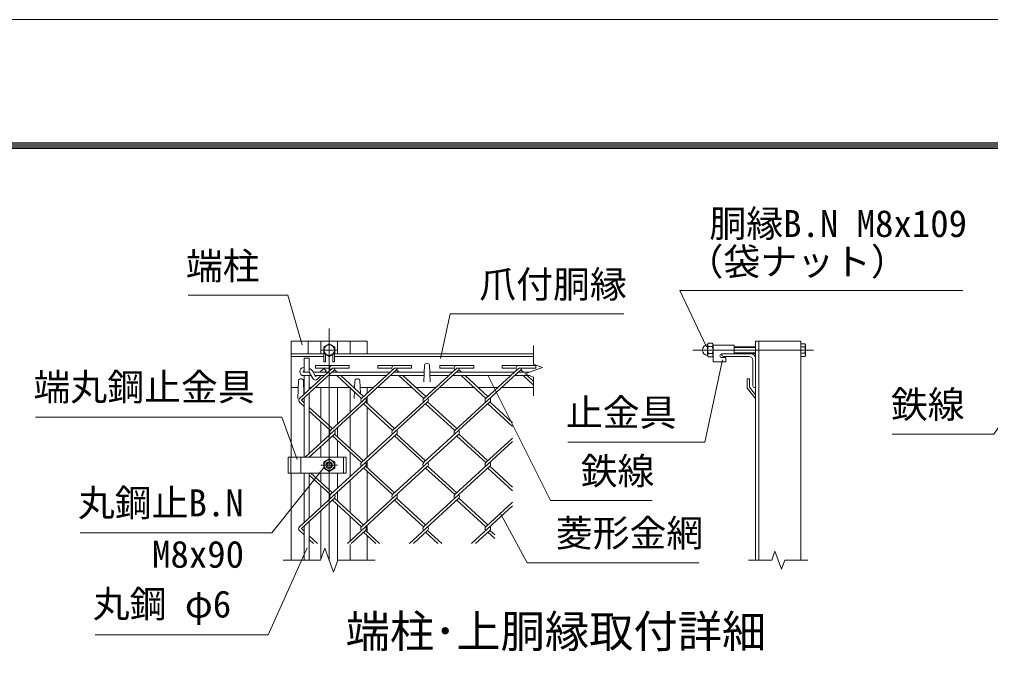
# Model space of a CAD drawing. Units: millimetres, scale not verified. Extents: x -12600 to 12600, y -8910 to 8910.
# Drawn here: x 501 to 5686, y 5468 to 8910 of the extents above; entities that cross this region are included whole.
import ezdxf
from ezdxf.enums import TextEntityAlignment as Align

# ---------------------------------------------------------------- set-up
doc = ezdxf.new("R2010")
doc.units = ezdxf.units.MM
doc.header["$LTSCALE"] = 60
doc.linetypes.add('DASHED', pattern=[7.5, 6, -1.5])
doc.linetypes.add('USER1', pattern=[50.8, 31.75, -6.35, 6.35, -6.35])
doc.layers.add('0-0_D-TTL-TXT', color=7, linetype='Continuous')
for name, color, linetype, lineweight in [('0-1_D-BMK', 2, 'USER1', 13), ('0-4_D-STR1', 1, 'Continuous', 18), ('0-6_D-STR3', 3, 'Continuous', 13), ('0-7_D-STR-DIM', 7, 'Continuous', 9), ('0-9_D-STR-TXT', 7, 'Continuous', 9), ('0-A_D-STR2', 7, 'Continuous', 9), ('0-B_D-TTL', 7, 'Continuous', 9)]:
    doc.layers.add(name, color=color, linetype=linetype, lineweight=lineweight)
doc.styles.add('ＭＳ ゴシック', font='')
doc.styles.get('ＭＳ ゴシック').set_extended_font_data('MS Gothic')

msp = doc.modelspace()

# ---------------------------------------------------------------- linework, layer by layer
at = {"layer": '0-1_D-BMK'}
for p, q in [((2154.94, 7257.96), (2154.94, 6020.46)), ((2199.94, 7143.21), (2109.94, 7143.21)), ((4096.6, 7143.21), (4741.16, 7143.21)), ((2199.94, 6528.41), (2109.94, 6528.41))]:
    msp.add_line(p, q, dxfattribs=at)
at = {"layer": '0-4_D-STR1'}
for p, q in [((1952.44, 6571.16), (1952.44, 7190.46)), ((1952.44, 7190.46), (2357.44, 7190.46)), ((2042.44, 7122.96), (2042.44, 7190.46)), ((2109.94, 7190.46), (2109.94, 7122.96)), ((2199.94, 7190.46), (2199.94, 7122.96)), ((2267.44, 7122.96), (2267.44, 7190.46)), ((2357.44, 7122.96), (2357.44, 7190.46)), ((4448.66, 6020.46), (4448.66, 7190.46)), ((4673.66, 6020.46), (4673.66, 7190.46)), ((1952.44, 7122.96), (2126.81, 7122.96)), ((1952.44, 7109.46), (2126.81, 7109.46)), ((2183.06, 7122.96), (3246.49, 7122.96)), ((2183.06, 7109.46), (3246.49, 7109.46)), ((4250.66, 7122.96), (4408.16, 7122.96)), ((4250.66, 7118.46), (4250.66, 7122.96)), ((4259.66, 7109.46), (4396.91, 7109.46)), ((2663.12, 7063.88), (2659.96, 6973.32)), ((2690.12, 7063.88), (2693.28, 6973.32)), ((4417.16, 7089.21), (4417.16, 6951.96)), ((4430.66, 7100.46), (4430.66, 6942.96)), ((1990.69, 6980.66), (1987.31, 6883.91)), ((2017.69, 6980.66), (2020.24, 6907.46)), ((2292.19, 6980.66), (2290.72, 6938.58)), ((2319.19, 6980.66), (2321.64, 6910.24)), ((4385.66, 6989.66), (4385.66, 6940.16)), ((4399.16, 6989.66), (4385.66, 6989.66)), ((4399.16, 6989.66), (4399.16, 6945.21)), ((1954.16, 6942.96), (1989.37, 6942.96)), ((2019, 6942.96), (2021.56, 6942.96)), ((2048.56, 6942.96), (2058.98, 6942.96)), ((2080.29, 6942.96), (2264.68, 6942.96)), ((2109.94, 6942.96), (2109.94, 6780.73)), ((2199.94, 6942.96), (2199.94, 6749.06)), ((2267.44, 6810.92), (2267.44, 6940.38)), ((2285.94, 6942.96), (2290.87, 6942.96)), ((2290.06, 6919.7), (2288.81, 6883.91)), ((2320.5, 6942.96), (2390.75, 6942.96)), ((2357.44, 6912.43), (2357.44, 6942.96)), ((2596.4, 6942.96), (2411.54, 6942.96)), ((2722.53, 6942.96), (2617.71, 6942.96)), ((2928.17, 6942.96), (2743.31, 6942.96)), ((3054.3, 6942.96), (2949.49, 6942.96)), ((3246.49, 6942.96), (3075.62, 6942.96)), ((4385.66, 6940.16), (4430.66, 6883.91)), ((4399.16, 6945.21), (4430.66, 6904.49)), ((4426.16, 6942.96), (4430.66, 6942.96)), ((4430.66, 6904.49), (4430.66, 6883.91)), ((2020.9, 6888.53), (2021.06, 6883.91)), ((2322.35, 6890.11), (2322.56, 6883.91)), ((2357.44, 6857.91), (2357.44, 6893.39)), ((2357.44, 6569.84), (2357.44, 6838.43)), ((2109.94, 6761.2), (2109.94, 6647.06)), ((2267.44, 6616.88), (2267.44, 6791.38)), ((2199.94, 6729.53), (2199.94, 6678.73)), ((2199.94, 6659.2), (2199.94, 6571.16)), ((2109.94, 6627.53), (2109.94, 6571.16)), ((2267.44, 6467.84), (2267.44, 6597.35)), ((2357.44, 6514.88), (2357.44, 6550.31)), ((1952.44, 6020.46), (1952.44, 6485.66)), ((2109.94, 6485.66), (2109.94, 6437.66)), ((2199.94, 6485.66), (2199.94, 6405.99)), ((2357.44, 6226.76), (2357.44, 6495.35)), ((2267.44, 6273.8), (2267.44, 6448.31)), ((2109.94, 6418.13), (2109.94, 6303.98)), ((2199.94, 6386.45), (2199.94, 6335.66)), ((2109.94, 6284.45), (2109.94, 6023.68)), ((2199.94, 6316.12), (2199.94, 6017.23)), ((2267.44, 6124.76), (2267.44, 6254.27)), ((2357.44, 6171.8), (2357.44, 6207.23)), ((2357.44, 6020.46), (2357.44, 6152.27)), ((2267.44, 6020.46), (2267.44, 6105.23))]:
    msp.add_line(p, q, dxfattribs=at)
msp.add_lwpolyline([(4430.66, 6020.46), (4430.66, 7190.46), (4673.66, 7190.46)], dxfattribs=at)
for centre, radius, start, end in [((4259.66, 7118.46), 9, 180, 270), ((4396.91, 7089.21), 20.25, 0, 90), ((4408.16, 7100.46), 22.5, 0, 90), ((2676.62, 7058.25), 14.62, 22.61986, 157.38014), ((2004.19, 6975.04), 14.62, 22.61986, 157.38014), ((2305.69, 6975.04), 14.62, 22.61986, 157.38014), ((4426.16, 6951.96), 9, 180, 270)]:
    msp.add_arc(centre, radius, start, end, dxfattribs=at)
at = {"layer": '0-6_D-STR3'}
for p, q in [((4175.28, 7171.26), (4175.28, 7115.7)), ((4175.28, 7171.26), (4175.28, 7115.7)), ((4200.03, 7179.66), (4179.78, 7179.66)), ((4179.78, 7161.43), (4200.03, 7161.43)), ((4204.53, 7171.26), (4204.53, 7115.7)), ((4204.53, 7171.26), (4204.53, 7115.7)), ((4204.53, 7170.21), (4317.03, 7170.21)), ((4204.53, 7170.21), (4204.53, 7080.21)), ((4317.03, 7170.21), (4317.03, 7122.96)), ((4430.66, 7161.21), (4317.03, 7161.21)), ((4430.66, 7157.83), (4317.03, 7157.83)), ((4673.66, 7176.98), (4694.37, 7176.98)), ((4673.66, 7176.98), (4673.66, 7109.43)), ((4673.66, 7160.1), (4694.37, 7160.1)), ((4697.51, 7171.56), (4694.37, 7176.98)), ((4697.51, 7171.56), (4697.51, 7114.86)), ((2126.81, 7125.67), (2126.81, 7080.21)), ((2135.81, 7120.48), (2135.81, 7080.21)), ((2174.06, 7120.48), (2174.06, 7080.21)), ((2183.06, 7125.67), (2183.06, 7080.21)), ((4179.78, 7124.98), (4200.03, 7124.98)), ((4200.03, 7106.76), (4179.78, 7106.76)), ((4250.66, 7122.96), (4317.03, 7122.96)), ((4430.66, 7128.58), (4317.03, 7128.58)), ((4430.66, 7125.21), (4317.03, 7125.21)), ((4673.66, 7126.32), (4694.37, 7126.32)), ((4673.66, 7109.43), (4694.37, 7109.43)), ((4697.51, 7114.86), (4694.37, 7109.43)), ((2021.56, 7100.46), (2021.56, 7024.5)), ((2021.56, 7100.46), (2048.56, 7100.46)), ((2048.56, 7100.46), (2048.56, 7024.5)), ((2126.81, 7080.21), (2135.81, 7080.21)), ((2174.06, 7080.21), (2183.06, 7080.21)), ((4204.53, 7080.21), (4272.03, 7080.21)), ((4250.66, 7102.71), (4272.03, 7102.71)), ((4272.03, 7102.71), (4272.03, 7080.21)), ((2019.31, 7049.25), (2021.56, 7049.25)), ((2019.31, 7031.25), (2021.56, 7031.25)), ((2019.31, 7024.5), (2048.56, 7024.5)), ((2019.31, 7006.5), (2058.91, 7006.5)), ((2021.56, 7006.5), (2021.56, 6908.67)), ((2048.56, 7024.5), (2068.05, 6990.62)), ((2048.56, 7006.5), (2048.56, 6933.41)), ((2066.77, 7028.95), (2082.2, 7002.11)), ((2069.33, 7024.5), (2147.97, 7024.5)), ((2079.68, 7006.5), (2128.33, 7006.5)), ((2082.2, 7002.11), (2086.7, 7006.5)), ((2092.71, 6987.21), (2112.46, 7006.5)), ((2105.12, 7024.5), (2125.49, 7044.4)), ((2149.64, 7006.5), (2460.1, 7006.5)), ((2169.29, 7024.5), (2479.75, 7024.5)), ((2480.88, 7006.5), (2661.12, 7006.5)), ((2500.53, 7024.5), (2661.74, 7024.5)), ((2691.49, 7024.5), (2811.52, 7024.5)), ((2692.12, 7006.5), (2791.88, 7006.5)), ((2812.66, 7006.5), (3123.65, 7006.5)), ((2832.3, 7024.5), (3143.3, 7024.5)), ((3144.97, 7006.5), (3224.03, 7006.5)), ((3164.61, 7024.5), (3223.27, 7024.5)), ((2048.56, 6913.88), (2048.56, 6590.82)), ((2021.56, 6889.14), (2021.56, 6571.16)), ((1935.53, 6571.16), (2244.94, 6571.16)), ((1935.53, 6571.16), (1935.53, 6485.66)), ((2048.56, 6571.29), (2048.56, 6571.16)), ((2154.94, 6562.19), (2125.69, 6545.3)), ((2125.69, 6545.3), (2125.69, 6511.53)), ((2184.19, 6545.3), (2154.94, 6562.19)), ((2184.19, 6511.53), (2184.19, 6545.3)), ((2244.94, 6571.16), (2244.94, 6485.66)), ((1935.53, 6485.66), (2244.94, 6485.66)), ((2021.56, 6485.66), (2021.56, 6223)), ((2048.56, 6485.66), (2048.56, 6247.74)), ((2125.69, 6511.53), (2154.94, 6494.64)), ((2154.94, 6494.64), (2184.19, 6511.53)), ((2048.56, 6228.21), (2048.56, 6020.46)), ((2021.56, 6203.47), (2021.56, 6020.46))]:
    msp.add_line(p, q, dxfattribs=at)
at = {"layer": '0-6_D-STR3', "linetype": 'DASHED'}
for p, q in [((1949.93, 6571.16), (1949.93, 6485.66)), ((2003.03, 6571.16), (2003.03, 6485.66)), ((2230.54, 6571.16), (2230.54, 6485.66))]:
    msp.add_line(p, q, dxfattribs=at)
at = {"layer": '0-6_D-STR3'}
msp.add_lwpolyline([(2184.19, 7160.1), (2154.94, 7176.98), (2125.69, 7160.1), (2125.69, 7126.32), (2154.94, 7109.43), (2184.19, 7126.32)], close=True, dxfattribs=at)
msp.add_lwpolyline([(2130.88, 7024.5), (2138.07, 7031.53), (2125.49, 7044.4)], dxfattribs=at)
for centre, radius in [((2154.94, 7143.21), 28.12), ((2154.94, 6528.41), 28.12), ((2154.94, 6528.41), 18), ((2154.94, 6528.41), 12.6)]:
    msp.add_circle(centre, radius, dxfattribs=at)
for centre, radius, start, end in [((4177.53, 7143.21), 29.25, 97.16806, 262.83194), ((4173.6, 7174.46), 2.25, 277.16806, 350.16084), ((4186.7, 7170.55), 11.44, 127.21089, 232.78911), ((4214.44, 7143.21), 39.16, 152.26063, 207.73937), ((4193.11, 7170.55), 11.44, 307.21089, 52.78911), ((4165.38, 7143.21), 39.16, 332.26063, 27.73937), ((4682.04, 7168.54), 14.95, 325.61585, 34.38415), ((4641.1, 7143.21), 55.89, 342.4121, 17.5879), ((4173.6, 7111.95), 2.25, 16.57981, 82.83194), ((4186.75, 7115.87), 11.47, 127.42505, 232.57495), ((4193.06, 7115.87), 11.47, 307.42505, 52.57495), ((4250.66, 7112.83), 10.12, 90, 270), ((4682.04, 7117.88), 14.95, 325.61585, 34.38415), ((2019.31, 7027.88), 21.38, 90, 270), ((2019.31, 7027.88), 3.38, 90, 270), ((2031.66, 7008.75), 40.5, 29.90854, 65.34129), ((2081.7, 6998.48), 15.75, 209.90854, 314.33561)]:
    msp.add_arc(centre, radius, start, end, dxfattribs=at)
at = {"layer": '0-7_D-STR-DIM'}
for p, q in [((3246.49, 7167.96), (3246.49, 7067.59)), ((3246.49, 6998.33), (3246.49, 6897.96)), ((2108.76, 6020.46), (2131.85, 6083.89)), ((2131.85, 6083.89), (2178.02, 5957.03)), ((4534.84, 6068.03), (4517.53, 6020.46)), ((4569.47, 5972.89), (4534.84, 6068.03)), ((2108.76, 6020.46), (1909.69, 6020.46)), ((2178.02, 5957.03), (2201.11, 6020.46)), ((2400.19, 6020.46), (2201.11, 6020.46)), ((4393.53, 6020.46), (4517.53, 6020.46)), ((4586.79, 6020.46), (4569.47, 5972.89)), ((4586.79, 6020.46), (4710.78, 6020.46))]:
    msp.add_line(p, q, dxfattribs=at)
msp.add_lwpolyline([(3246.49, 6998.33), (3198.92, 7015.64), (3294.07, 7050.27), (3246.49, 7067.59)], dxfattribs=at)
at = {"layer": '0-9_D-STR-TXT'}
for points in [[(1401.35, 7436.14), (1933.31, 7436.14), (2010.81, 7170.9)], [(5537.74, 7461.72), (4027.35, 7461.72), (4169.46, 7160.49)], [(3727.56, 7337.37), (2800.42, 7337.37), (2748.47, 7098.66)], [(3428.68, 6651.43), (4160.13, 6651.43), (4254.14, 7090.67)], [(3878.87, 6338.57), (3336.25, 6338.57), (3001.31, 7009.77)], [(5160.16, 6694.17), (5702.78, 6694.17), (5923.8, 7014.38)], [(587.66, 6784.58), (1902.36, 6784.58), (1983.64, 6558.68)], [(826.18, 6166.12), (1848.5, 6166.12), (2130.65, 6519.71)], [(4127.79, 6007.28), (3211.32, 6007.28), (3071.75, 6266.04)], [(905.56, 5622.47), (1829.65, 5622.47), (2037.49, 6087.37)]]:
    msp.add_lwpolyline(points, dxfattribs=at)
at = {"layer": '0-A_D-STR2'}
for p, q in [((2082.46, 7046.94), (2082.46, 7061.34)), ((2082.46, 7061.34), (2262.46, 7061.34)), ((2262.46, 7046.94), (2262.46, 7061.34)), ((2414.23, 7046.94), (2414.23, 7061.34)), ((2414.23, 7061.34), (2594.23, 7061.34)), ((2594.23, 7046.94), (2594.23, 7061.34)), ((2746.26, 7047.17), (2746.26, 7061.57)), ((2746.26, 7061.57), (2926.26, 7061.57)), ((2926.26, 7047.17), (2926.26, 7061.57)), ((3078.03, 7047.17), (3078.03, 7061.57)), ((3078.03, 7061.57), (3258.03, 7061.57)), ((3258.03, 7047.17), (3258.03, 7061.57)), ((2172.46, 7046.94), (1995.91, 6885.17)), ((2183.12, 7037.18), (2006.6, 6875.43)), ((2082.46, 7046.94), (2158, 7046.94)), ((2514.62, 7037.42), (2161.56, 6713.9)), ((2172.46, 7046.94), (2262.46, 7046.94)), ((2175.63, 7024.5), (2172.46, 7027.41)), ((2196.94, 7024.5), (2183.12, 7037.18)), ((2327.69, 6885.17), (2195.27, 7006.5)), ((2338.35, 6894.93), (2216.59, 7006.5)), ((2504.23, 7046.94), (2327.69, 6885.17)), ((2414.23, 7046.94), (2489.78, 7046.94)), ((2846.4, 7037.42), (2493.34, 6713.9)), ((2507.41, 7024.5), (2503.97, 7027.66)), ((2504.23, 7046.94), (2594.23, 7046.94)), ((2528.72, 7024.5), (2514.62, 7037.42)), ((2659.46, 6885.17), (2527.05, 7006.5)), ((2670.12, 6894.93), (2548.36, 7006.5)), ((2836.26, 7047.17), (2659.46, 6885.17)), ((2746.26, 7047.17), (2821.8, 7047.17)), ((3178.44, 7037.18), (2825.35, 6713.63)), ((2839.18, 7024.5), (2835.74, 7027.66)), ((2836.26, 7047.17), (2926.26, 7047.17)), ((2860.49, 7024.5), (2846.4, 7037.42)), ((2991.24, 6885.17), (2858.82, 7006.5)), ((3001.9, 6894.93), (2880.14, 7006.5)), ((3168.03, 7047.17), (2991.24, 6885.17)), ((3078.03, 7047.17), (3153.58, 7047.17)), ((3170.95, 7024.5), (3167.52, 7027.66)), ((3168.03, 7047.17), (3258.03, 7047.17)), ((3192.27, 7024.5), (3178.17, 7037.42)), ((3246.49, 6955.29), (3190.6, 7006.5)), ((3246.49, 6974.82), (3211.91, 7006.5)), ((2021.56, 6842.19), (1998.06, 6863.72)), ((2021.56, 6861.72), (2006.6, 6875.43)), ((2348.74, 6865.88), (2027.11, 6571.16)), ((2680.51, 6865.88), (2327.45, 6542.36)), ((2493.34, 6713.9), (2338.11, 6856.14)), ((2503.99, 6723.66), (2348.76, 6865.91)), ((3012.29, 6865.88), (2659.22, 6542.36)), ((2825.35, 6713.63), (2669.85, 6856.12)), ((2836.01, 6723.4), (2680.51, 6865.88)), ((3133.99, 6734.83), (3001.63, 6856.12)), ((3133.99, 6754.36), (3012.29, 6865.88)), ((2172.22, 6723.66), (2048.56, 6836.98)), ((2161.56, 6713.9), (2048.56, 6817.45)), ((2182.88, 6694.37), (2048.42, 6571.16)), ((2514.65, 6694.37), (2161.56, 6370.82)), ((2338.11, 6552.13), (2182.88, 6694.37)), ((2846.4, 6694.34), (2493.34, 6370.82)), ((2669.88, 6552.13), (2514.65, 6694.37)), ((3001.63, 6552.1), (2846.4, 6694.34)), ((2327.45, 6542.36), (2172.22, 6684.6)), ((2659.22, 6542.36), (2503.99, 6684.6)), ((3133.99, 6653.86), (2825.11, 6370.82)), ((2990.97, 6542.34), (2836.67, 6683.73)), ((3133.99, 6673.39), (2990.97, 6542.34)), ((2348.76, 6522.83), (1995.67, 6199.28)), ((2172.22, 6380.59), (2057.55, 6485.66)), ((2680.54, 6522.83), (2327.45, 6199.28)), ((2493.34, 6370.82), (2339.03, 6512.21)), ((2503.99, 6380.59), (2348.76, 6522.83)), ((3012.29, 6522.8), (2659.22, 6199.28)), ((2825.11, 6370.82), (2669.88, 6513.06)), ((2835.77, 6380.59), (2680.54, 6522.83)), ((3133.99, 6391.75), (3001.63, 6513.04)), ((3133.99, 6411.28), (3012.29, 6522.8)), ((2161.56, 6370.82), (2048.56, 6474.37)), ((2182.88, 6351.29), (2006.33, 6189.52)), ((2327.45, 6199.28), (2172.22, 6341.52)), ((2338.11, 6209.05), (2182.87, 6351.29)), ((2514.65, 6351.29), (2251.83, 6110.46)), ((2659.22, 6199.28), (2503.99, 6341.52)), ((2669.88, 6209.05), (2514.65, 6351.29)), ((2846.43, 6351.29), (2583.6, 6110.46)), ((2991, 6199.28), (2835.77, 6341.52)), ((3001.66, 6209.05), (2846.43, 6351.29)), ((3133.99, 6330.31), (2991, 6199.28)), ((3133.99, 6310.78), (2915.38, 6110.46)), ((2021.56, 6156.03), (1997.53, 6178.05)), ((2021.56, 6175.56), (2006.33, 6189.52)), ((2348.76, 6179.75), (2273.14, 6110.46)), ((2403.07, 6110.46), (2338.11, 6169.98)), ((2424.38, 6110.46), (2348.76, 6179.75)), ((2680.54, 6179.75), (2604.92, 6110.46)), ((2734.84, 6110.46), (2669.88, 6169.98)), ((2756.16, 6110.46), (2680.54, 6179.75)), ((3012.31, 6179.75), (2936.69, 6110.46)), ((3038.37, 6136.34), (3001.66, 6169.98)), ((3038.37, 6155.87), (3012.31, 6179.75)), ((2092.61, 6110.46), (2048.56, 6150.82)), ((2071.29, 6110.46), (2048.56, 6131.29))]:
    msp.add_line(p, q, dxfattribs=at)
for centre, start, end in [((2172.46, 7046.94), 95, 222.5), ((2504.23, 7046.94), 85, 222.5), ((2836.26, 7047.17), 85, 222.5), ((3168.03, 7047.17), 85, 222.5), ((2172.46, 7046.94), 317.5, 0), ((2504.23, 7046.94), 317.5, 0), ((2836.01, 7046.94), 317.5, 0.89905), ((3167.78, 7046.94), 317.5, 0.89905), ((2006.57, 6875.4), 137.5, 233.92709), ((2338.35, 6875.4), 137.5, 222.5), ((2338.35, 6875.4), 317.5, 42.5), ((2670.12, 6875.4), 137.5, 222.5), ((2670.12, 6875.4), 317.5, 42.5), ((3001.9, 6875.4), 137.5, 222.5), ((3001.9, 6875.4), 317.5, 42.5), ((2172.46, 6703.86), 137.5, 222.5), ((2172.46, 6703.86), 317.5, 42.5), ((2504.23, 6703.86), 137.5, 222.5), ((2504.23, 6703.86), 317.5, 42.5), ((2836.01, 6703.86), 137.5, 222.5), ((2836.01, 6703.86), 317.5, 42.5), ((2338.11, 6532.59), 137.5, 222.5), ((2338.11, 6532.59), 317.5, 42.5), ((2670.12, 6532.33), 137.5, 222.5), ((2670.12, 6532.33), 317.5, 42.5), ((3001.9, 6532.33), 137.5, 222.5), ((3001.9, 6532.33), 317.5, 42.5), ((2172.19, 6361.03), 137.5, 222.5), ((2172.19, 6361.03), 317.5, 42.5), ((2503.97, 6361.03), 137.5, 222.5), ((2503.97, 6361.03), 317.5, 42.5), ((2835.74, 6361.03), 137.5, 222.5), ((2835.74, 6361.03), 317.5, 42.5), ((2006.33, 6189.52), 137.5, 232.5), ((2338.11, 6189.52), 137.5, 222.5), ((2338.11, 6189.52), 317.5, 42.5), ((2670.12, 6189.25), 137.5, 222.5), ((2670.12, 6189.25), 317.5, 42.5), ((3001.9, 6189.25), 137.5, 222.5), ((3001.9, 6189.25), 317.5, 42.5)]:
    msp.add_arc(centre, 14.46, start, end, dxfattribs=at)
at = {"layer": '0-B_D-TTL', "color": 2, "lineweight": 18}
msp.add_lwpolyline([(-12600, 8910), (12600, 8910), (12600, -8910), (-12600, -8910)], close=True, dxfattribs=at)
at = {"layer": '0-B_D-TTL'}
for points in [[(-11790, 8250), (11790, 8250), (11790, -8250), (-11790, -8250)], [(-11782.5, 8242.5), (11782.5, 8242.5), (11782.5, -8242.5), (-11782.5, -8242.5)], [(-11775, 8235), (11775, 8235), (11775, -8235), (-11775, -8235)], [(-11767.5, 8227.5), (11767.5, 8227.5), (11767.5, -8227.5), (-11767.5, -8227.5)], [(-11760, 8220), (11760, 8220), (11760, -8220), (-11760, -8220)]]:
    msp.add_lwpolyline(points, close=True, dxfattribs=at)

# ---------------------------------------------------------------- texts
at = {"layer": '0-0_D-TTL-TXT', "style": 'ＭＳ ゴシック'}
msp.add_text('端柱･上胴縁取付詳細', height=173.3, dxfattribs=at).set_placement((2242.65, 5501.55), align=Align.BOTTOM_LEFT)
at = {"layer": '0-9_D-STR-TXT', "style": 'ＭＳ ゴシック'}
for s, p in [('胴縁B.N M8x109', (4184.69, 7703.89)), ('端柱', (1389.93, 7477.33)), ('（袋ナット）', (4062.87, 7500.24)), ('爪付胴縁', (2956.24, 7379.31)), ('端丸鋼止金具', (576.24, 6830.33)), ('止金具', (3418.78, 6694.14)), ('鉄線', (5153.31, 6737.26)), ('鉄線', (3497.4, 6381.65)), ('丸鋼止B.N', (813.24, 6211.49)), ('菱形金網', (3364.85, 6049.99)), ('M8x90', (1209.52, 5936.9)), ('丸鋼 φ6', (892.61, 5670.88))]:
    msp.add_text(s, height=144.3, dxfattribs=at).set_placement(p, align=Align.BOTTOM_LEFT)

doc.saveas('drawing.dxf')
